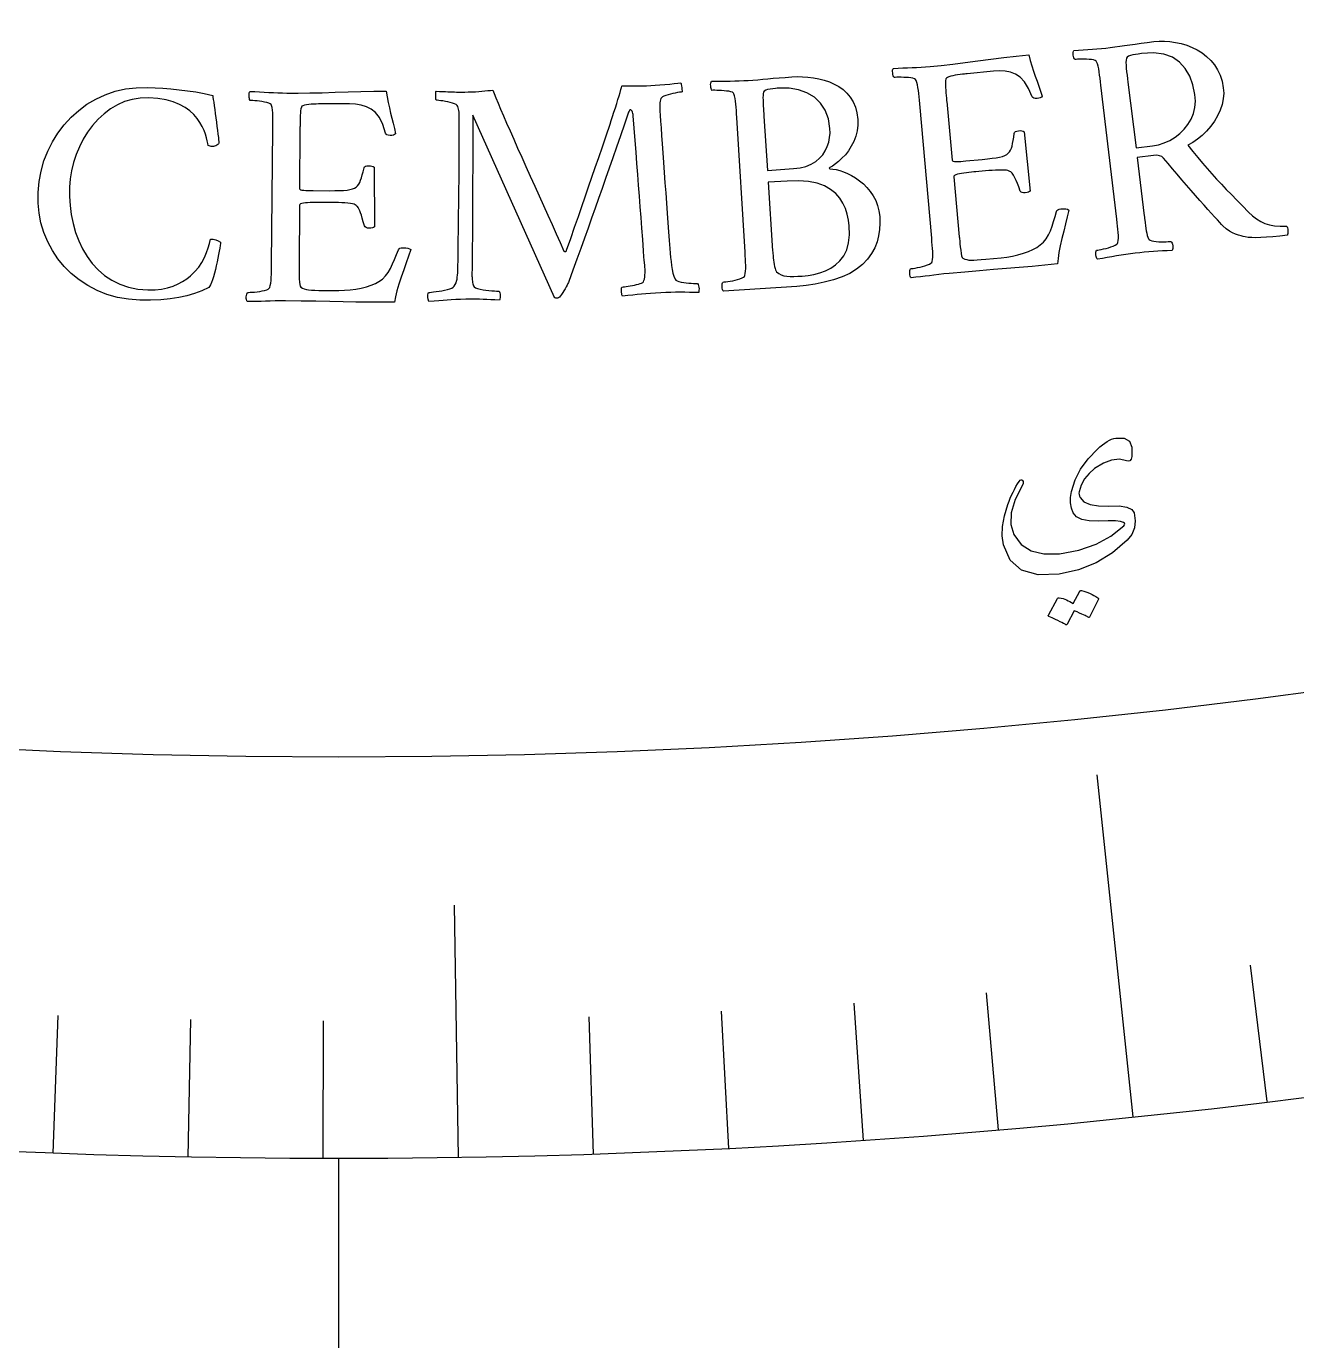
# Model space of a CAD drawing. Header units: millimetres. Extents: x -65 to 65, y -65 to 75.
# Drawn here: x -2.13 to 6.51, y -52.91 to -43.98 of the extents above; entities that cross this region are included whole.
import ezdxf

# ---------------------------------------------------------------- set-up
doc = ezdxf.new("R2010")
doc.units = ezdxf.units.MM
for name, color, linetype in [('CUT_OUTER', 1, 'Continuous'), ('ENGRAVE', 7, 'Continuous'), ('ENGRAVE_FINE', 8, 'Continuous'), ('TEXT', 5, 'Continuous')]:
    doc.layers.add(name, color=color, linetype=linetype)

msp = doc.modelspace()

# ---------------------------------------------------------------- linework, layer by layer
at = {"layer": 'CUT_OUTER'}
msp.add_arc((-0.0001, -0.0002), 64.9998, 178.916906, 2.285404, dxfattribs=at)
at = {"layer": 'ENGRAVE'}
for points in [[(5.4002, -51.3921), (5.1557, -49.0649)], [(0.8137, -51.6686), (0.7867, -49.9528)], [(0, -58.825), (0, -51.675)]]:
    msp.add_lwpolyline(points, dxfattribs=at)
for radius in [63.7, 63.7, 61.9938, 58.825, 58.825, 56.3225, 51.675, 51.675, 48.945]:
    msp.add_circle((0, 0), radius, dxfattribs=at)
at = {"layer": 'ENGRAVE_FINE'}
for points in [[(6.3135, -51.2879), (6.1992, -50.3589)], [(4.4851, -51.48), (4.4039, -50.5475)], [(2.6511, -51.607), (2.6031, -50.6722)], [(3.5687, -51.5516), (3.504, -50.6179)], [(-1.9433, -51.6384), (-1.9081, -50.7031)], [(-1.0246, -51.6648), (-1.006, -50.729)], [(-0.1055, -51.6749), (-0.1036, -50.7389)], [(1.7326, -51.6459), (1.7013, -50.7105)]]:
    msp.add_lwpolyline(points, dxfattribs=at)
at = {"layer": 'TEXT'}
for points in [[(5.5417, -44.0797), (5.5774, -44.0767), (5.614, -44.0766), (5.6516, -44.0795), (5.69, -44.0852), (5.7284, -44.0938), (5.7657, -44.1053), (5.8019, -44.1197), (5.837, -44.137), (5.8703, -44.1574), (5.9009, -44.181), (5.9288, -44.2079), (5.954, -44.238), (5.9757, -44.2716), (5.993, -44.3086), (6.0059, -44.3491), (6.0143, -44.3932), (6.0168, -44.4314), (6.014, -44.4699), (6.0059, -44.5085), (5.9923, -44.5472), (5.9745, -44.5852), (5.9533, -44.6213), (5.9289, -44.6557), (5.9011, -44.6882), (5.8711, -44.718), (5.8398, -44.744), (5.8074, -44.7662), (5.7737, -44.7848), (5.8076, -44.8271), (5.8408, -44.8676), (5.8732, -44.9063), (5.9049, -44.9431), (5.9364, -44.9788), (5.9686, -45.0143), (6.0013, -45.0496), (6.0346, -45.0847), (6.0692, -45.1205), (6.1057, -45.1581), (6.1442, -45.1975), (6.1847, -45.2388), (6.2121, -45.2642), (6.24, -45.2856), (6.2684, -45.3031), (6.2972, -45.3166), (6.3281, -45.3263), (6.3629, -45.3324), (6.4015, -45.3349), (6.444, -45.3338), (6.4484, -45.3386), (6.4513, -45.3455), (6.4529, -45.3546), (6.4531, -45.3658), (6.4525, -45.3769), (6.4519, -45.3854), (6.4513, -45.3915), (6.4505, -45.3951), (6.3988, -45.4019), (6.3515, -45.4071), (6.3086, -45.4107), (6.2701, -45.4126), (6.2362, -45.4132), (6.2071, -45.4126), (6.1827, -45.411), (6.1631, -45.4084), (6.1503, -45.405), (6.1352, -45.4007), (6.1176, -45.3955), (6.0978, -45.3894), (6.0766, -45.3809), (6.0553, -45.3687), (6.0337, -45.3528), (6.012, -45.3331), (6.0026, -45.3234), (5.9899, -45.3099), (5.974, -45.2927), (5.9547, -45.2718), (5.9329, -45.2478), (5.9091, -45.2212), (5.8833, -45.1921), (5.8555, -45.1604), (5.8263, -45.127), (5.7962, -45.0924), (5.7651, -45.0566), (5.733, -45.0197), (5.7009, -44.9824), (5.6694, -44.9454), (5.6385, -44.9087), (5.6082, -44.8723), (5.5962, -44.8622), (5.5808, -44.8558), (5.562, -44.8531), (5.5398, -44.8542), (5.4289, -44.8678), (5.477, -45.2656), (5.4774, -45.2688), (5.4778, -45.2721), (5.4782, -45.2754), (5.4786, -45.2787), (5.479, -45.282), (5.4794, -45.2852), (5.4798, -45.2885), (5.4802, -45.2918), (5.4827, -45.3121), (5.4853, -45.3314), (5.4879, -45.3497), (5.4904, -45.3671), (5.4933, -45.3831), (5.4967, -45.3976), (5.5005, -45.4105), (5.5049, -45.4219), (5.5094, -45.4267), (5.5172, -45.4309), (5.5282, -45.4344), (5.5425, -45.4373), (5.5587, -45.4394), (5.5753, -45.4407), (5.5924, -45.4413), (5.61, -45.4412), (5.6264, -45.4406), (5.6401, -45.4399), (5.6509, -45.4392), (5.6589, -45.4384), (5.6625, -45.4433), (5.6656, -45.4498), (5.6682, -45.4581), (5.6704, -45.4681), (5.6716, -45.4782), (5.6713, -45.4868), (5.6696, -45.494), (5.6665, -45.4996), (5.6335, -45.5016), (5.6012, -45.5035), (5.5696, -45.5055), (5.5388, -45.5076), (5.5081, -45.5098), (5.477, -45.5126), (5.4456, -45.5157), (5.4138, -45.5193), (5.3828, -45.5232), (5.3516, -45.5275), (5.3201, -45.5322), (5.2884, -45.5373), (5.2565, -45.5428), (5.2243, -45.5484), (5.1918, -45.5541), (5.1591, -45.5599), (5.1547, -45.5552), (5.1514, -45.5486), (5.1491, -45.5403), (5.1479, -45.5302), (5.1476, -45.52), (5.1483, -45.5113), (5.1498, -45.5042), (5.1521, -45.4987), (5.1601, -45.4976), (5.1708, -45.4957), (5.1842, -45.4932), (5.2003, -45.4899), (5.2175, -45.4859), (5.2342, -45.4813), (5.2504, -45.476), (5.2661, -45.4701), (5.2797, -45.464), (5.2895, -45.458), (5.2956, -45.4521), (5.2979, -45.4465), (5.3002, -45.4319), (5.3013, -45.4156), (5.3012, -45.3975), (5.2999, -45.3775), (5.2979, -45.3563), (5.2957, -45.3342), (5.2933, -45.3114), (5.2906, -45.2877), (5.1819, -44.3761), (5.179, -44.3524), (5.1762, -44.3294), (5.1732, -44.3071), (5.1702, -44.2855), (5.1668, -44.2653), (5.1628, -44.2473), (5.158, -44.2314), (5.1525, -44.2177), (5.1489, -44.2119), (5.1418, -44.2073), (5.1312, -44.204), (5.117, -44.2019), (5.101, -44.2006), (5.0848, -44.1998), (5.0683, -44.1994), (5.0517, -44.1995), (5.0362, -44.1998), (5.0233, -44.2002), (5.013, -44.2008), (5.0052, -44.2014), (5.0018, -44.1965), (4.9988, -44.19), (4.9963, -44.1817), (4.9943, -44.1716), (4.9932, -44.1615), (4.9935, -44.1529), (4.9952, -44.1458), (4.9983, -44.1402), (5.0303, -44.1377), (5.0619, -44.1354), (5.0932, -44.1333), (5.124, -44.1313), (5.1546, -44.1292), (5.185, -44.1267), (5.2152, -44.1237), (5.2452, -44.1204), (5.2768, -44.1165), (5.3096, -44.1121), (5.3435, -44.1073), (5.3786, -44.1021), (5.4155, -44.0966), (5.455, -44.091), (5.4971, -44.0854), (5.5417, -44.0797)], [(4.0205, -44.2488), (4.0963, -44.2414), (4.1758, -44.2327), (4.2589, -44.2227), (4.3456, -44.2114), (4.4337, -44.1998), (4.5208, -44.1889), (4.6068, -44.1787), (4.6919, -44.1694), (4.7018, -44.2084), (4.7124, -44.2458), (4.7237, -44.2814), (4.7356, -44.3153), (4.7477, -44.3486), (4.7596, -44.3824), (4.7713, -44.4169), (4.7829, -44.4519), (4.7771, -44.4574), (4.7692, -44.4617), (4.7593, -44.4648), (4.7474, -44.4668), (4.7349, -44.4671), (4.7255, -44.4652), (4.719, -44.4611), (4.7156, -44.4547), (4.6904, -44.398), (4.663, -44.3534), (4.6334, -44.3209), (4.6016, -44.3006), (4.5676, -44.2886), (4.5313, -44.2813), (4.4928, -44.2786), (4.4521, -44.2805), (4.2718, -44.2982), (4.264, -44.299), (4.2536, -44.3003), (4.2405, -44.3019), (4.2247, -44.3038), (4.2079, -44.3062), (4.1916, -44.3089), (4.1759, -44.312), (4.1608, -44.3154), (4.1476, -44.3193), (4.1377, -44.3237), (4.1312, -44.3286), (4.1279, -44.334), (4.1261, -44.346), (4.1251, -44.3597), (4.125, -44.3749), (4.1257, -44.3917), (4.1268, -44.4094), (4.1282, -44.4274), (4.1297, -44.4456), (4.1313, -44.4641), (4.132, -44.4714), (4.1326, -44.4778), (4.1331, -44.4834), (4.1335, -44.4882), (4.1706, -44.8872), (4.1727, -44.891), (4.1783, -44.8937), (4.1874, -44.8952), (4.1999, -44.8955), (4.2146, -44.8951), (4.23, -44.8944), (4.2462, -44.8932), (4.2632, -44.8918), (4.3741, -44.8811), (4.4101, -44.8773), (4.4417, -44.8734), (4.4691, -44.8693), (4.4922, -44.865), (4.5117, -44.8602), (4.5282, -44.8542), (4.5417, -44.8472), (4.5522, -44.8391), (4.5605, -44.8295), (4.5676, -44.8181), (4.5734, -44.8049), (4.5779, -44.79), (4.5817, -44.7727), (4.5856, -44.7527), (4.5894, -44.7299), (4.5932, -44.7043), (4.5952, -44.6973), (4.6007, -44.6919), (4.6096, -44.6881), (4.6219, -44.6858), (4.6341, -44.6853), (4.6444, -44.6863), (4.653, -44.6888), (4.6599, -44.693), (4.7019, -45.0959), (4.6968, -45.1003), (4.6895, -45.1038), (4.6798, -45.1065), (4.6678, -45.1083), (4.6559, -45.1085), (4.6461, -45.1066), (4.6387, -45.1026), (4.6335, -45.0963), (4.6232, -45.0685), (4.6141, -45.0449), (4.6061, -45.0255), (4.5993, -45.0102), (4.5932, -44.9981), (4.5877, -44.9881), (4.5826, -44.9804), (4.578, -44.9747), (4.5735, -44.9704), (4.5687, -44.9666), (4.5634, -44.9631), (4.5579, -44.9602), (4.5502, -44.9569), (4.5391, -44.9546), (4.5246, -44.9534), (4.5065, -44.9532), (4.4863, -44.9537), (4.4651, -44.9546), (4.4431, -44.9558), (4.4201, -44.9573), (4.3969, -44.9591), (4.3745, -44.961), (4.3528, -44.9629), (4.3317, -44.9648), (4.3171, -44.9663), (4.3015, -44.968), (4.285, -44.9699), (4.2675, -44.9721), (4.2502, -44.9744), (4.2342, -44.9769), (4.2194, -44.9795), (4.2058, -44.9823), (4.1946, -44.9855), (4.1867, -44.9894), (4.1822, -44.9939), (4.181, -44.999), (4.2189, -45.4067), (4.2191, -45.4092), (4.2194, -45.4122), (4.2197, -45.4158), (4.2201, -45.4199), (4.2217, -45.4363), (4.2236, -45.455), (4.2259, -45.4757), (4.2285, -45.4987), (4.2316, -45.5201), (4.2351, -45.5363), (4.2391, -45.5471), (4.2436, -45.5526), (4.2559, -45.5584), (4.2693, -45.5626), (4.2838, -45.5652), (4.2994, -45.5662), (4.3178, -45.5659), (4.3408, -45.5647), (4.3682, -45.5627), (4.4002, -45.5599), (4.5039, -45.5497), (4.5423, -45.5449), (4.5802, -45.5382), (4.6177, -45.5296), (4.6546, -45.5191), (4.6893, -45.5069), (4.72, -45.4935), (4.7466, -45.4789), (4.7691, -45.4629), (4.7913, -45.4434), (4.8103, -45.4207), (4.8262, -45.3949), (4.839, -45.3659), (4.8499, -45.3348), (4.8605, -45.3024), (4.8706, -45.2689), (4.8803, -45.2341), (4.8833, -45.228), (4.8891, -45.2232), (4.8979, -45.2198), (4.9096, -45.2177), (4.9278, -45.2165), (4.9428, -45.2174), (4.9548, -45.2202), (4.9636, -45.2251), (4.9528, -45.2712), (4.9414, -45.3189), (4.9295, -45.3679), (4.9169, -45.4184), (4.9055, -45.4677), (4.8968, -45.513), (4.8908, -45.5545), (4.8877, -45.5921), (4.8005, -45.601), (4.7135, -45.6093), (4.6268, -45.6168), (4.5402, -45.6235), (4.4511, -45.6304), (4.3564, -45.6382), (4.2562, -45.6468), (4.1506, -45.6562), (4.114, -45.6597), (4.0793, -45.6635), (4.0466, -45.6674), (4.0159, -45.6716), (3.9859, -45.6757), (3.9553, -45.6794), (3.924, -45.6827), (3.8922, -45.6856), (3.888, -45.6807), (3.8849, -45.6741), (3.8828, -45.6657), (3.8819, -45.6555), (3.8819, -45.6453), (3.8828, -45.6367), (3.8845, -45.6296), (3.887, -45.6242), (3.895, -45.6233), (3.9057, -45.6218), (3.9192, -45.6196), (3.9354, -45.6167), (3.9527, -45.6132), (3.9695, -45.6091), (3.9858, -45.6043), (4.0017, -45.5988), (4.0155, -45.593), (4.0255, -45.5873), (4.0317, -45.5816), (4.0342, -45.576), (4.0369, -45.5616), (4.0384, -45.5453), (4.0389, -45.5271), (4.0381, -45.5072), (4.0367, -45.4859), (4.0351, -45.4638), (4.0333, -45.4409), (4.0312, -45.4172), (3.9501, -44.5027), (3.9479, -44.4789), (3.9456, -44.4558), (3.9433, -44.4335), (3.9409, -44.4118), (3.9381, -44.3915), (3.9345, -44.3734), (3.9302, -44.3574), (3.9251, -44.3435), (3.9217, -44.3376), (3.9147, -44.3329), (3.9042, -44.3292), (3.8901, -44.3267), (3.874, -44.325), (3.8576, -44.3238), (3.8409, -44.323), (3.8237, -44.3226), (3.8078, -44.3225), (3.7945, -44.3226), (3.784, -44.3229), (3.7762, -44.3233), (3.7729, -44.3184), (3.7701, -44.3117), (3.7678, -44.3033), (3.7661, -44.2933), (3.7653, -44.2831), (3.7658, -44.2745), (3.7677, -44.2674), (3.771, -44.2619), (3.8031, -44.2603), (3.835, -44.2589), (3.8666, -44.2576), (3.898, -44.2564), (3.929, -44.2551), (3.9598, -44.2534), (3.9903, -44.2513), (4.0205, -44.2488)], [(5.8211, -44.4389), (5.8077, -44.3728), (5.7859, -44.3142), (5.7557, -44.263), (5.7172, -44.2193), (5.6689, -44.1857), (5.6098, -44.1648), (5.5396, -44.1566), (5.4585, -44.161), (5.4476, -44.1625), (5.4342, -44.1646), (5.4183, -44.1672), (5.3999, -44.1705), (5.3824, -44.1745), (5.3693, -44.1797), (5.3605, -44.1861), (5.356, -44.1935), (5.3536, -44.2056), (5.3525, -44.2209), (5.3528, -44.2395), (5.3545, -44.2614), (5.3568, -44.285), (5.3594, -44.3087), (5.362, -44.3326), (5.3649, -44.3566), (5.421, -44.8022), (5.5338, -44.7884), (5.5743, -44.781), (5.6132, -44.7688), (5.6505, -44.752), (5.6863, -44.7305), (5.7193, -44.7049), (5.7484, -44.6759), (5.7736, -44.6435), (5.7948, -44.6077), (5.811, -44.5691), (5.8207, -44.5281), (5.8241, -44.4847), (5.8211, -44.4389)], [(3.0802, -44.3198), (3.116, -44.3183), (3.1524, -44.3188), (3.1896, -44.3213), (3.2274, -44.3258), (3.2649, -44.3326), (3.301, -44.3419), (3.3356, -44.3538), (3.3689, -44.3683), (3.4001, -44.3857), (3.4286, -44.4065), (3.4544, -44.4307), (3.4776, -44.4582), (3.4971, -44.4895), (3.5121, -44.525), (3.5226, -44.5648), (3.5285, -44.6088), (3.5293, -44.6486), (3.5251, -44.6869), (3.5161, -44.7236), (3.5022, -44.7588), (3.4848, -44.7918), (3.4656, -44.8218), (3.4444, -44.849), (3.4214, -44.8732), (3.3982, -44.8943), (3.3765, -44.912), (3.3563, -44.9262), (3.3376, -44.9369), (3.3353, -44.9393), (3.3347, -44.9416), (3.3356, -44.9437), (3.3383, -44.9457), (3.3589, -44.9467), (3.3813, -44.9502), (3.4056, -44.9564), (3.4317, -44.9652), (3.4588, -44.9766), (3.486, -44.9905), (3.5133, -45.0071), (3.5407, -45.0263), (3.567, -45.048), (3.5912, -45.0723), (3.6134, -45.099), (3.6334, -45.1283), (3.6504, -45.1599), (3.6635, -45.1937), (3.6726, -45.2299), (3.6778, -45.2682), (3.6795, -45.3137), (3.677, -45.3578), (3.6705, -45.4005), (3.6598, -45.442), (3.6439, -45.4822), (3.622, -45.5212), (3.594, -45.559), (3.5599, -45.5957), (3.5204, -45.6283), (3.4745, -45.6566), (3.422, -45.6805), (3.3631, -45.7), (3.3009, -45.7158), (3.2388, -45.7286), (3.1767, -45.7384), (3.1147, -45.7452), (2.6158, -45.7764), (2.6117, -45.7714), (2.6087, -45.7647), (2.6069, -45.7563), (2.6063, -45.7461), (2.6066, -45.7359), (2.6077, -45.7273), (2.6096, -45.7203), (2.6123, -45.7149), (2.6203, -45.7142), (2.631, -45.713), (2.6445, -45.7112), (2.6608, -45.7088), (2.6782, -45.7058), (2.6951, -45.7021), (2.7116, -45.6977), (2.7276, -45.6927), (2.7415, -45.6873), (2.7517, -45.6819), (2.7581, -45.6764), (2.7607, -45.6709), (2.7638, -45.6565), (2.7658, -45.6402), (2.7667, -45.6221), (2.7666, -45.6021), (2.7658, -45.5808), (2.7648, -45.5587), (2.7636, -45.5357), (2.7622, -45.512), (2.7066, -44.5956), (2.7051, -44.5718), (2.7035, -44.5486), (2.7018, -44.5262), (2.7, -44.5045), (2.6977, -44.4841), (2.6947, -44.4659), (2.6908, -44.4498), (2.6861, -44.4358), (2.6828, -44.4298), (2.676, -44.4248), (2.6655, -44.4209), (2.6515, -44.418), (2.6355, -44.4159), (2.6192, -44.4142), (2.6024, -44.4129), (2.5853, -44.412), (2.5694, -44.4115), (2.5561, -44.4112), (2.5456, -44.4112), (2.5378, -44.4115), (2.5346, -44.4064), (2.532, -44.3997), (2.5299, -44.3912), (2.5285, -44.3811), (2.528, -44.3709), (2.5288, -44.3624), (2.5309, -44.3553), (2.5343, -44.3499), (2.5664, -44.3492), (2.5983, -44.3487), (2.63, -44.3483), (2.6614, -44.348), (2.6925, -44.3475), (2.7233, -44.3467), (2.7538, -44.3454), (2.7841, -44.3438), (2.8157, -44.3416), (2.8485, -44.3391), (2.8823, -44.3362), (2.9171, -44.333), (2.9538, -44.3296), (2.9933, -44.3263), (3.0354, -44.323), (3.0802, -44.3198)], [(-1.3018, -44.3922), (-1.2496, -44.3942), (-1.1962, -44.3973), (-1.1416, -44.4015), (-1.0859, -44.4068), (-1.0293, -44.4136), (-0.9724, -44.4226), (-0.9151, -44.4338), (-0.8574, -44.447), (-0.8569, -44.4498), (-0.8557, -44.4583), (-0.8536, -44.4725), (-0.8507, -44.4923), (-0.8473, -44.5159), (-0.8438, -44.5414), (-0.8402, -44.5689), (-0.8365, -44.5982), (-0.8328, -44.6279), (-0.8292, -44.6562), (-0.8257, -44.6831), (-0.8223, -44.7086), (-0.8194, -44.7309), (-0.8173, -44.7481), (-0.8161, -44.7601), (-0.8158, -44.7671), (-0.8159, -44.7715), (-0.8181, -44.7758), (-0.8225, -44.7802), (-0.8291, -44.7845), (-0.8369, -44.7882), (-0.845, -44.7908), (-0.8533, -44.7923), (-0.8618, -44.7926), (-0.8692, -44.7921), (-0.8759, -44.7907), (-0.8821, -44.7885), (-0.8878, -44.7855), (-0.8904, -44.7717), (-0.8945, -44.7546), (-0.9, -44.7341), (-0.9069, -44.7103), (-0.9161, -44.6845), (-0.9285, -44.6581), (-0.9442, -44.6311), (-0.9631, -44.6034), (-0.9859, -44.5764), (-1.0135, -44.5514), (-1.0458, -44.5282), (-1.0829, -44.5071), (-1.1256, -44.4891), (-1.1749, -44.4758), (-1.2307, -44.4671), (-1.2931, -44.4629), (-1.3501, -44.4646), (-1.4045, -44.473), (-1.4565, -44.4882), (-1.5061, -44.5102), (-1.5529, -44.5379), (-1.5965, -44.5704), (-1.637, -44.6076), (-1.6744, -44.6496), (-1.7082, -44.6952), (-1.7381, -44.7435), (-1.7642, -44.7944), (-1.7863, -44.8479), (-1.8042, -44.9029), (-1.8177, -44.9582), (-1.8267, -45.0138), (-1.8312, -45.0698), (-1.8316, -45.1323), (-1.8278, -45.1944), (-1.8196, -45.2562), (-1.8072, -45.3175), (-1.7903, -45.3773), (-1.7688, -45.4344), (-1.7428, -45.4888), (-1.7122, -45.5404), (-1.6769, -45.5883), (-1.637, -45.6313), (-1.5924, -45.6695), (-1.5431, -45.7029), (-1.4891, -45.7302), (-1.4301, -45.7503), (-1.3664, -45.7632), (-1.2978, -45.7689), (-1.2497, -45.7683), (-1.2053, -45.7637), (-1.1645, -45.7551), (-1.1274, -45.7425), (-1.0935, -45.7273), (-1.0626, -45.7105), (-1.0346, -45.6923), (-1.0094, -45.6726), (-0.9789, -45.6438), (-0.9528, -45.6133), (-0.9312, -45.581), (-0.9139, -45.5469), (-0.9, -45.5131), (-0.8883, -45.4814), (-0.8789, -45.4518), (-0.8718, -45.4244), (-0.8535, -45.4242), (-0.8361, -45.4273), (-0.8195, -45.4337), (-0.8039, -45.4433), (-0.8045, -45.4529), (-0.8062, -45.4664), (-0.8089, -45.4837), (-0.8127, -45.5048), (-0.8172, -45.5283), (-0.8221, -45.5528), (-0.8275, -45.5782), (-0.8333, -45.6046), (-0.8394, -45.6307), (-0.8458, -45.6553), (-0.8525, -45.6784), (-0.8594, -45.6999), (-0.8662, -45.7188), (-0.8728, -45.7338), (-0.8789, -45.745), (-0.8847, -45.7523), (-0.9311, -45.7741), (-0.9804, -45.7927), (-1.0328, -45.8082), (-1.0882, -45.8206), (-1.1475, -45.8297), (-1.2114, -45.8357), (-1.2799, -45.8383), (-1.3531, -45.8377), (-1.4313, -45.8319), (-1.5059, -45.8189), (-1.5769, -45.799), (-1.6443, -45.772), (-1.7074, -45.739), (-1.7656, -45.7009), (-1.819, -45.6576), (-1.8675, -45.6092), (-1.9107, -45.5566), (-1.9481, -45.5006), (-1.9797, -45.4413), (-2.0056, -45.3786), (-2.0254, -45.3133), (-2.0385, -45.2463), (-2.0451, -45.1774), (-2.0451, -45.1069), (-2.0384, -45.0323), (-2.0251, -44.9604), (-2.0053, -44.8911), (-1.979, -44.8244), (-1.9469, -44.761), (-1.9098, -44.7015), (-1.8677, -44.646), (-1.8205, -44.5943), (-1.7688, -44.5474), (-1.713, -44.5063), (-1.653, -44.4709), (-1.5889, -44.4412), (-1.5213, -44.418), (-1.451, -44.4021), (-1.3778, -44.3935), (-1.3018, -44.3922)], [(-0.3531, -44.4297), (-0.277, -44.4298), (-0.197, -44.429), (-0.1133, -44.4272), (-0.0259, -44.4245), (0.0629, -44.4215), (0.1506, -44.4193), (0.2372, -44.4176), (0.3228, -44.4167), (0.3289, -44.4565), (0.3358, -44.4947), (0.3434, -44.5313), (0.3519, -44.5662), (0.3607, -44.6005), (0.3693, -44.6354), (0.3775, -44.6708), (0.3856, -44.7068), (0.3792, -44.7117), (0.371, -44.7152), (0.3609, -44.7173), (0.3488, -44.7181), (0.3363, -44.7172), (0.3271, -44.7144), (0.3211, -44.7097), (0.3184, -44.7029), (0.2989, -44.644), (0.276, -44.597), (0.2497, -44.5618), (0.2201, -44.5384), (0.1874, -44.5231), (0.152, -44.5123), (0.114, -44.5058), (0.0733, -44.5037), (-0.1079, -44.5036), (-0.1157, -44.5036), (-0.1262, -44.5038), (-0.1394, -44.5041), (-0.1553, -44.5045), (-0.1723, -44.5052), (-0.1888, -44.5063), (-0.2047, -44.5079), (-0.2201, -44.5098), (-0.2335, -44.5123), (-0.2438, -44.5157), (-0.2508, -44.5199), (-0.2546, -44.525), (-0.2576, -44.5368), (-0.2599, -44.5503), (-0.2616, -44.5654), (-0.2625, -44.5822), (-0.2631, -44.6), (-0.2636, -44.618), (-0.2639, -44.6363), (-0.264, -44.6548), (-0.2641, -44.6621), (-0.2641, -44.6686), (-0.2642, -44.6742), (-0.2642, -44.6791), (-0.2666, -45.0798), (-0.2648, -45.0838), (-0.2595, -45.0869), (-0.2506, -45.0893), (-0.2382, -45.0909), (-0.2236, -45.092), (-0.2082, -45.0927), (-0.1919, -45.0932), (-0.1749, -45.0934), (-0.0634, -45.0937), (-0.0273, -45.0935), (0.0046, -45.0926), (0.0322, -45.0913), (0.0557, -45.0893), (0.0755, -45.0864), (0.0925, -45.0821), (0.1066, -45.0764), (0.1179, -45.0694), (0.1271, -45.0607), (0.1353, -45.0501), (0.1423, -45.0375), (0.1483, -45.0231), (0.1538, -45.0062), (0.1596, -44.9867), (0.1657, -44.9644), (0.172, -44.9393), (0.1747, -44.9326), (0.1806, -44.9277), (0.1899, -44.9248), (0.2024, -44.9238), (0.2145, -44.9244), (0.2247, -44.9264), (0.233, -44.9298), (0.2395, -44.9346), (0.2416, -45.3397), (0.2361, -45.3436), (0.2285, -45.3464), (0.2186, -45.3481), (0.2065, -45.3487), (0.1945, -45.3478), (0.1851, -45.3449), (0.178, -45.3401), (0.1735, -45.3334), (0.166, -45.3047), (0.1593, -45.2803), (0.1533, -45.2602), (0.1479, -45.2443), (0.1431, -45.2317), (0.1385, -45.2212), (0.1343, -45.213), (0.1303, -45.2069), (0.1262, -45.2022), (0.1218, -45.1979), (0.1169, -45.194), (0.1116, -45.1905), (0.1044, -45.1864), (0.0935, -45.1831), (0.0792, -45.1804), (0.0612, -45.1785), (0.0411, -45.177), (0.0199, -45.1758), (-0.0022, -45.1748), (-0.0252, -45.1741), (-0.0484, -45.1736), (-0.0709, -45.1732), (-0.0927, -45.173), (-0.1139, -45.1729), (-0.1286, -45.1729), (-0.1443, -45.1731), (-0.1609, -45.1733), (-0.1785, -45.1738), (-0.1959, -45.1744), (-0.2121, -45.1753), (-0.2271, -45.1764), (-0.2409, -45.1779), (-0.2524, -45.1799), (-0.2606, -45.183), (-0.2656, -45.187), (-0.2672, -45.192), (-0.2696, -45.6015), (-0.2697, -45.604), (-0.2697, -45.607), (-0.2697, -45.6106), (-0.2697, -45.6147), (-0.2698, -45.6312), (-0.2697, -45.65), (-0.2694, -45.6709), (-0.2691, -45.694), (-0.2682, -45.7156), (-0.2663, -45.732), (-0.2633, -45.7432), (-0.2594, -45.7491), (-0.2478, -45.7561), (-0.2348, -45.7616), (-0.2206, -45.7656), (-0.2052, -45.7681), (-0.1868, -45.7696), (-0.1639, -45.7707), (-0.1364, -45.7714), (-0.1043, -45.7717), (-0.0001, -45.7718), (0.0386, -45.7709), (0.077, -45.7679), (0.1151, -45.763), (0.1529, -45.7562), (0.1886, -45.7475), (0.2205, -45.7372), (0.2484, -45.7252), (0.2724, -45.7116), (0.2964, -45.6943), (0.3175, -45.6736), (0.3359, -45.6495), (0.3514, -45.6219), (0.3654, -45.592), (0.3791, -45.5608), (0.3925, -45.5285), (0.4056, -45.4948), (0.4091, -45.489), (0.4154, -45.4848), (0.4245, -45.4823), (0.4363, -45.4813), (0.4545, -45.482), (0.4694, -45.4843), (0.481, -45.4883), (0.4894, -45.494), (0.474, -45.5389), (0.458, -45.5852), (0.4413, -45.6328), (0.4239, -45.6818), (0.4076, -45.7297), (0.3945, -45.774), (0.3845, -45.8147), (0.3777, -45.8518), (0.29, -45.8521), (0.2027, -45.8518), (0.1156, -45.8507), (0.0288, -45.8489), (-0.0606, -45.8469), (-0.1556, -45.8453), (-0.2561, -45.8441), (-0.3622, -45.8431), (-0.3989, -45.843), (-0.4338, -45.8433), (-0.4667, -45.844), (-0.4977, -45.8451), (-0.528, -45.8462), (-0.5588, -45.8469), (-0.5902, -45.8471), (-0.6221, -45.8469), (-0.6259, -45.8416), (-0.6284, -45.8347), (-0.6296, -45.8261), (-0.6295, -45.816), (-0.6284, -45.8058), (-0.6267, -45.7973), (-0.6244, -45.7904), (-0.6213, -45.7852), (-0.6133, -45.7851), (-0.6024, -45.7847), (-0.5888, -45.7838), (-0.5725, -45.7826), (-0.5549, -45.7808), (-0.5377, -45.7783), (-0.521, -45.7751), (-0.5047, -45.7713), (-0.4904, -45.7669), (-0.4799, -45.7622), (-0.4731, -45.7572), (-0.4701, -45.7518), (-0.466, -45.7377), (-0.4628, -45.7216), (-0.4606, -45.7036), (-0.4594, -45.6837), (-0.4587, -45.6624), (-0.4581, -45.6402), (-0.4577, -45.6172), (-0.4574, -45.5934), (-0.4482, -44.6754), (-0.448, -44.6515), (-0.448, -44.6283), (-0.4481, -44.6058), (-0.4484, -44.584), (-0.4492, -44.5636), (-0.4509, -44.5452), (-0.4537, -44.5289), (-0.4574, -44.5146), (-0.4602, -44.5084), (-0.4667, -44.5029), (-0.4768, -44.4983), (-0.4906, -44.4944), (-0.5064, -44.4911), (-0.5226, -44.4883), (-0.5392, -44.4858), (-0.5562, -44.4837), (-0.5721, -44.4821), (-0.5853, -44.4809), (-0.5958, -44.4801), (-0.6036, -44.4798), (-0.6064, -44.4745), (-0.6085, -44.4676), (-0.61, -44.4591), (-0.6107, -44.4489), (-0.6105, -44.4387), (-0.6091, -44.4302), (-0.6065, -44.4233), (-0.6028, -44.4182), (-0.5706, -44.4198), (-0.5387, -44.4215), (-0.5071, -44.4233), (-0.4758, -44.4252), (-0.4448, -44.427), (-0.414, -44.4283), (-0.3834, -44.4292), (-0.3531, -44.4297)], [(0.8783, -44.4224), (0.9044, -44.4217), (0.9289, -44.4205), (0.9517, -44.419), (0.9729, -44.4171), (0.9929, -44.4151), (1.0121, -44.4132), (1.0305, -44.4115), (1.0481, -44.4099), (1.0566, -44.4335), (1.068, -44.4628), (1.0824, -44.4978), (1.0998, -44.5386), (1.1195, -44.5841), (1.1411, -44.6336), (1.1644, -44.687), (1.1895, -44.7444), (1.216, -44.8046), (1.2436, -44.8665), (1.2722, -44.9302), (1.302, -44.9957), (1.3321, -45.0619), (1.3621, -45.128), (1.3919, -45.1939), (1.4215, -45.2597), (1.4505, -45.3242), (1.4784, -45.3864), (1.5051, -45.4463), (1.5308, -45.5039), (1.5322, -45.5058), (1.5342, -45.5071), (1.5367, -45.5079), (1.5397, -45.508), (1.5427, -45.5074), (1.5452, -45.5056), (1.547, -45.5028), (1.5482, -45.4989), (1.5766, -45.4184), (1.6034, -45.342), (1.6286, -45.2696), (1.6521, -45.2012), (1.675, -45.1348), (1.6979, -45.0684), (1.7208, -45.002), (1.7438, -44.9355), (1.7674, -44.8673), (1.7919, -44.7957), (1.8175, -44.7205), (1.844, -44.6418), (1.8528, -44.6155), (1.8618, -44.5882), (1.871, -44.5597), (1.8805, -44.5301), (1.8896, -44.5009), (1.8981, -44.4737), (1.9057, -44.4484), (1.9127, -44.4251), (1.9185, -44.4056), (1.9226, -44.3917), (1.925, -44.3833), (1.9259, -44.3805), (1.9742, -44.3813), (2.018, -44.3814), (2.0572, -44.3808), (2.0917, -44.3796), (2.1206, -44.3781), (2.1511, -44.3762), (2.1834, -44.3739), (2.2174, -44.3713), (2.2504, -44.3685), (2.2794, -44.3659), (2.3045, -44.3635), (2.3258, -44.3613), (2.327, -44.365), (2.3285, -44.3717), (2.3301, -44.3814), (2.3318, -44.3941), (2.3334, -44.4065), (2.3345, -44.4154), (2.3352, -44.4208), (2.3355, -44.4226), (2.3268, -44.4233), (2.3159, -44.4247), (2.3027, -44.4267), (2.2873, -44.4295), (2.2709, -44.4328), (2.255, -44.4366), (2.2395, -44.441), (2.2244, -44.4459), (2.211, -44.4511), (2.2006, -44.4564), (2.1932, -44.4619), (2.1888, -44.4675), (2.1862, -44.4759), (2.1842, -44.4854), (2.1829, -44.4959), (2.1821, -44.5075), (2.1817, -44.5194), (2.1816, -44.5307), (2.1817, -44.5414), (2.1821, -44.5516), (2.1847, -44.5826), (2.1876, -44.6207), (2.1909, -44.666), (2.1946, -44.7185), (2.1986, -44.7762), (2.2029, -44.8374), (2.2075, -44.902), (2.2124, -44.97), (2.2175, -45.0395), (2.2225, -45.1087), (2.2275, -45.1774), (2.2326, -45.2457), (2.2374, -45.3118), (2.2419, -45.3741), (2.2461, -45.4326), (2.25, -45.4873), (2.2527, -45.5176), (2.2557, -45.547), (2.2589, -45.5757), (2.2624, -45.6035), (2.2666, -45.6297), (2.2721, -45.6537), (2.2789, -45.6754), (2.2869, -45.6948), (2.2922, -45.7018), (2.3009, -45.7076), (2.3128, -45.7123), (2.3279, -45.7159), (2.3448, -45.7186), (2.3618, -45.7208), (2.3789, -45.7224), (2.3961, -45.7234), (2.4117, -45.724), (2.4242, -45.7244), (2.4334, -45.7245), (2.4395, -45.7244), (2.4437, -45.7323), (2.4467, -45.7409), (2.4485, -45.7502), (2.4491, -45.7603), (2.449, -45.7697), (2.4487, -45.7771), (2.448, -45.7825), (2.4472, -45.7858), (2.4151, -45.7853), (2.3834, -45.785), (2.3522, -45.7847), (2.3214, -45.7846), (2.2902, -45.7847), (2.2578, -45.7853), (2.2241, -45.7863), (2.1893, -45.7878), (2.1528, -45.7897), (2.1188, -45.7919), (2.0874, -45.7944), (2.0585, -45.7972), (2.0296, -45.8002), (1.9982, -45.8034), (1.9643, -45.8069), (1.9279, -45.8106), (1.9266, -45.8073), (1.9253, -45.8019), (1.9239, -45.7942), (1.9223, -45.7843), (1.9213, -45.7739), (1.9215, -45.7646), (1.9228, -45.7562), (1.9253, -45.749), (1.9329, -45.7484), (1.9424, -45.7474), (1.9539, -45.7459), (1.9673, -45.7439), (1.9816, -45.7415), (1.9959, -45.7388), (2.0102, -45.7358), (2.0245, -45.7326), (2.0378, -45.7291), (2.0492, -45.7257), (2.0586, -45.7222), (2.0661, -45.7186), (2.071, -45.7135), (2.0749, -45.7055), (2.0779, -45.6945), (2.0799, -45.6805), (2.0811, -45.6656), (2.0819, -45.6517), (2.0821, -45.6391), (2.0819, -45.6275), (2.0811, -45.6145), (2.0801, -45.5998), (2.0786, -45.5832), (2.0768, -45.5649), (2.075, -45.5466), (2.0736, -45.5301), (2.0725, -45.5153), (2.0717, -45.5023), (2.066, -45.4251), (2.0604, -45.3494), (2.0548, -45.2752), (2.0493, -45.2025), (2.0438, -45.1302), (2.0383, -45.057), (2.0328, -44.983), (2.0273, -44.9082), (2.0215, -44.8315), (2.0153, -44.752), (2.0088, -44.6696), (2.0018, -44.5843), (2.0014, -44.5803), (2.0003, -44.575), (1.9987, -44.5683), (1.9964, -44.5603), (1.9935, -44.5527), (1.9899, -44.5474), (1.9855, -44.5442), (1.9805, -44.5434), (1.9783, -44.5444), (1.9758, -44.5474), (1.9732, -44.5524), (1.9704, -44.5592), (1.9421, -44.6416), (1.9149, -44.7209), (1.8886, -44.7971), (1.8632, -44.8701), (1.8386, -44.9411), (1.8142, -45.0107), (1.7901, -45.0791), (1.7662, -45.1462), (1.7425, -45.2129), (1.7185, -45.2802), (1.6943, -45.348), (1.6699, -45.4164), (1.645, -45.4864), (1.6191, -45.559), (1.5922, -45.6342), (1.5644, -45.7121), (1.5616, -45.7177), (1.5576, -45.7255), (1.5523, -45.7356), (1.5456, -45.7479), (1.5382, -45.7612), (1.5307, -45.7741), (1.523, -45.7865), (1.5151, -45.7985), (1.5073, -45.809), (1.4999, -45.8169), (1.4928, -45.8222), (1.486, -45.8248), (1.4834, -45.8256), (1.4799, -45.8256), (1.4756, -45.8247), (1.4704, -45.8231), (1.4692, -45.8222), (1.4681, -45.8215), (1.467, -45.8212), (1.4659, -45.8211), (0.9117, -44.5803), (0.9119, -44.6513), (0.9119, -44.7234), (0.9116, -44.7966), (0.9111, -44.8709), (0.9105, -44.9453), (0.91, -45.0185), (0.9096, -45.0906), (0.9093, -45.1617), (0.9091, -45.2304), (0.9087, -45.2957), (0.9083, -45.3576), (0.9078, -45.416), (0.9073, -45.47), (0.9069, -45.5184), (0.9064, -45.5614), (0.906, -45.5988), (0.9056, -45.6296), (0.9054, -45.6525), (0.9053, -45.6676), (0.9053, -45.6748), (0.9056, -45.6827), (0.9061, -45.691), (0.907, -45.6998), (0.9082, -45.7089), (0.9096, -45.7179), (0.9113, -45.7262), (0.9132, -45.7338), (0.9154, -45.7407), (0.9209, -45.7479), (0.9304, -45.7541), (0.9439, -45.7595), (0.9614, -45.764), (0.981, -45.7676), (1.0006, -45.7705), (1.0204, -45.7728), (1.0404, -45.7743), (1.0584, -45.7754), (1.0726, -45.7761), (1.0829, -45.7764), (1.0893, -45.7765), (1.0931, -45.7818), (1.0957, -45.789), (1.0969, -45.7982), (1.0967, -45.8094), (1.0959, -45.8203), (1.0949, -45.8287), (1.094, -45.8346), (1.093, -45.8381), (1.0618, -45.8367), (1.0329, -45.8353), (1.0062, -45.8341), (0.9817, -45.8329), (0.9568, -45.832), (0.9289, -45.8315), (0.898, -45.8315), (0.864, -45.832), (0.8277, -45.8328), (0.7946, -45.834), (0.7645, -45.8356), (0.7374, -45.8375), (0.7104, -45.8396), (0.6803, -45.8419), (0.6471, -45.8444), (0.6109, -45.847), (0.6098, -45.8437), (0.6086, -45.8383), (0.6074, -45.8306), (0.6061, -45.8207), (0.6054, -45.8102), (0.6059, -45.8009), (0.6074, -45.7926), (0.6101, -45.7854), (0.6183, -45.785), (0.6298, -45.784), (0.6444, -45.7824), (0.6622, -45.7803), (0.6815, -45.7775), (0.7006, -45.7742), (0.7196, -45.7703), (0.7385, -45.7659), (0.7555, -45.7609), (0.7688, -45.7555), (0.7785, -45.7495), (0.7847, -45.7431), (0.7915, -45.7318), (0.797, -45.72), (0.8011, -45.7079), (0.8038, -45.6954), (0.8056, -45.6821), (0.8072, -45.6676), (0.8084, -45.6518), (0.8094, -45.6348), (0.8109, -45.5388), (0.8123, -45.4448), (0.8136, -45.3527), (0.8148, -45.2625), (0.8159, -45.1756), (0.8167, -45.0932), (0.8173, -45.0154), (0.8178, -44.9421), (0.8181, -44.8744), (0.8184, -44.8133), (0.8187, -44.7588), (0.819, -44.7109), (0.8192, -44.6709), (0.8193, -44.6401), (0.8193, -44.6186), (0.8192, -44.6063), (0.8189, -44.5943), (0.8185, -44.5826), (0.818, -44.5712), (0.8173, -44.5601), (0.8162, -44.5494), (0.8145, -44.5392), (0.8121, -44.5296), (0.809, -44.5206), (0.8051, -44.5143), (0.7977, -44.5084), (0.7871, -44.503), (0.773, -44.4981), (0.7572, -44.4937), (0.7411, -44.4898), (0.7247, -44.4865), (0.7081, -44.4838), (0.6926, -44.4816), (0.6797, -44.4801), (0.6694, -44.4792), (0.6617, -44.479), (0.6607, -44.4771), (0.6599, -44.4716), (0.6594, -44.4623), (0.6591, -44.4493), (0.659, -44.4362), (0.6593, -44.4264), (0.6598, -44.4202), (0.6607, -44.4173), (0.6843, -44.4181), (0.7054, -44.4189), (0.7242, -44.4197), (0.7405, -44.4205), (0.7555, -44.4213), (0.7706, -44.4219), (0.7857, -44.4224), (0.8008, -44.4227), (0.8169, -44.4229), (0.8352, -44.4229), (0.8557, -44.4228), (0.8783, -44.4224)], [(2.9143, -44.9554), (3.0907, -44.9436), (3.1362, -44.9381), (3.1766, -44.9282), (3.2121, -44.9139), (3.2427, -44.8953), (3.2686, -44.8734), (3.2904, -44.8491), (3.308, -44.8225), (3.3215, -44.7935), (3.3312, -44.7634), (3.3374, -44.733), (3.3403, -44.7025), (3.3397, -44.6719), (3.329, -44.605), (3.3078, -44.547), (3.2761, -44.498), (3.2338, -44.4578), (3.1831, -44.4272), (3.126, -44.4068), (3.0625, -44.3965), (2.9926, -44.3964), (2.9816, -44.3972), (2.9682, -44.3986), (2.9521, -44.4003), (2.9336, -44.4025), (2.9159, -44.4056), (2.9025, -44.4101), (2.8933, -44.4159), (2.8885, -44.4231), (2.8862, -44.4333), (2.8848, -44.446), (2.8842, -44.461), (2.8845, -44.4785), (2.8852, -44.4975), (2.8862, -44.517), (2.8873, -44.5371), (2.8885, -44.5577), (2.8888, -44.562), (2.8891, -44.5659), (2.8893, -44.5696), (2.8895, -44.5731), (2.8897, -44.5764), (2.89, -44.5797), (2.8902, -44.583), (2.8904, -44.5863)], [(2.9196, -45.0366), (2.9498, -45.5024), (2.9504, -45.5111), (2.9513, -45.5219), (2.9525, -45.5347), (2.9539, -45.5496), (2.9557, -45.5652), (2.9579, -45.5805), (2.9604, -45.5953), (2.9634, -45.6096), (2.9666, -45.6225), (2.9699, -45.6329), (2.9733, -45.6408), (2.9769, -45.6463), (2.991, -45.6573), (3.0073, -45.6658), (3.0258, -45.6716), (3.0465, -45.6748), (3.0693, -45.6761), (3.0942, -45.6765), (3.121, -45.6759), (3.1499, -45.6744), (3.1905, -45.67), (3.2305, -45.6627), (3.2699, -45.6523), (3.3086, -45.6389), (3.3452, -45.6212), (3.3781, -45.5982), (3.4074, -45.5697), (3.4331, -45.5358), (3.4534, -45.4957), (3.4664, -45.4486), (3.4722, -45.3944), (3.4709, -45.3331), (3.4659, -45.293), (3.4571, -45.2539), (3.4445, -45.2157), (3.4282, -45.1785), (3.4066, -45.1437), (3.3784, -45.1125), (3.3434, -45.0849), (3.3018, -45.061), (3.2522, -45.0424), (3.1935, -45.0307), (3.1255, -45.026), (3.0483, -45.0281)], [(5.3566, -46.9306), (5.3077, -46.9202), (5.2551, -46.9254), (5.1988, -46.9464), (5.1386, -46.983), (5.1013, -47.0157), (5.0714, -47.053), (5.0487, -47.0952), (5.0333, -47.142), (5.0323, -47.1512), (5.0331, -47.1605), (5.0358, -47.17), (5.0403, -47.1796), (5.0669, -47.2084), (5.1083, -47.2277), (5.1648, -47.2376), (5.2361, -47.2381), (5.3064, -47.2377), (5.3584, -47.2454), (5.3921, -47.2612), (5.4074, -47.2852), (5.4149, -47.3383), (5.4098, -47.3869), (5.392, -47.431), (5.3616, -47.4707), (5.2603, -47.557), (5.1494, -47.6244), (5.0289, -47.6728), (4.899, -47.7021), (4.7543, -47.7068), (4.6426, -47.6747), (4.5641, -47.6059), (4.5187, -47.5008), (4.5111, -47.4414), (4.5135, -47.376), (4.5261, -47.3044), (4.5488, -47.2266), (4.5571, -47.2048), (4.5658, -47.1837), (4.5749, -47.1633), (4.5842, -47.1436), (4.594, -47.1244), (4.6043, -47.1058), (4.6151, -47.0877), (4.6264, -47.0701), (4.6327, -47.0627), (4.6386, -47.0593), (4.6442, -47.0601), (4.6494, -47.0649), (4.6527, -47.0712), (4.654, -47.0777), (4.6533, -47.0844), (4.6506, -47.0913), (4.6, -47.194), (4.5728, -47.2848), (4.5692, -47.3636), (4.5892, -47.4306), (4.6393, -47.4984), (4.7078, -47.5429), (4.7945, -47.5641), (4.8994, -47.5619), (5.0316, -47.5375), (5.1487, -47.4975), (5.2505, -47.4422), (5.337, -47.3715), (5.3421, -47.3658), (5.3436, -47.3604), (5.3416, -47.3555), (5.3362, -47.3509), (5.3154, -47.3437), (5.2803, -47.3395), (5.2309, -47.3383), (5.1672, -47.3401), (5.1022, -47.3393), (5.0515, -47.3297), (5.0154, -47.3116), (4.9938, -47.285), (4.9817, -47.2522), (4.9756, -47.2171), (4.9755, -47.1798), (4.9815, -47.1401), (5.006, -47.0609), (5.0436, -46.9863), (5.0942, -46.9163), (5.1579, -46.8509), (5.175, -46.8352), (5.1917, -46.8214), (5.2081, -46.8094), (5.2241, -46.7993), (5.2397, -46.791), (5.2547, -46.7844), (5.2692, -46.7796), (5.2832, -46.7764), (5.339, -46.7754), (5.3757, -46.7958), (5.3932, -46.8378), (5.3915, -46.9015), (5.3867, -46.9191), (5.3793, -46.9298), (5.3692, -46.9337), (5.3566, -46.9306)], [(5.0381, -47.8175), (5.0397, -47.8155), (5.0422, -47.8141), (5.0455, -47.8134), (5.0496, -47.8133), (5.0648, -47.8172), (5.0795, -47.8216), (5.0939, -47.8266), (5.1078, -47.8322), (5.1214, -47.8385), (5.1349, -47.8456), (5.1481, -47.8534), (5.1612, -47.8619), (5.1638, -47.8647), (5.1652, -47.8678), (5.1653, -47.8712), (5.1641, -47.8749), (5.1047, -47.9935), (5.1029, -47.9951), (5.1, -47.9954), (5.0961, -47.9944), (5.091, -47.992), (5.0875, -47.9896), (5.0818, -47.9865), (5.074, -47.9826), (5.064, -47.9779), (5.0517, -47.9723), (5.0372, -47.9657), (5.0202, -47.9582), (5.001, -47.9498), (4.9534, -48.0418), (4.9511, -48.0447), (4.9478, -48.0457), (4.9435, -48.0447), (4.9384, -48.0419), (4.9339, -48.0394), (4.9268, -48.0357), (4.9172, -48.0307), (4.905, -48.0246), (4.8901, -48.0173), (4.8722, -48.0088), (4.8514, -47.9991), (4.8277, -47.9882), (4.8252, -47.9862), (4.8239, -47.9841), (4.824, -47.9819), (4.8254, -47.9796), (4.8873, -47.8656), (4.889, -47.8636), (4.8914, -47.8622), (4.8947, -47.8615), (4.8988, -47.8615), (4.9117, -47.8642), (4.9242, -47.8675), (4.9364, -47.8716), (4.9483, -47.8763), (4.9599, -47.8816), (4.9712, -47.8874), (4.9822, -47.8937), (4.9928, -47.9005)]]:
    msp.add_lwpolyline(points, close=True, dxfattribs=at)

doc.saveas('drawing.dxf')
